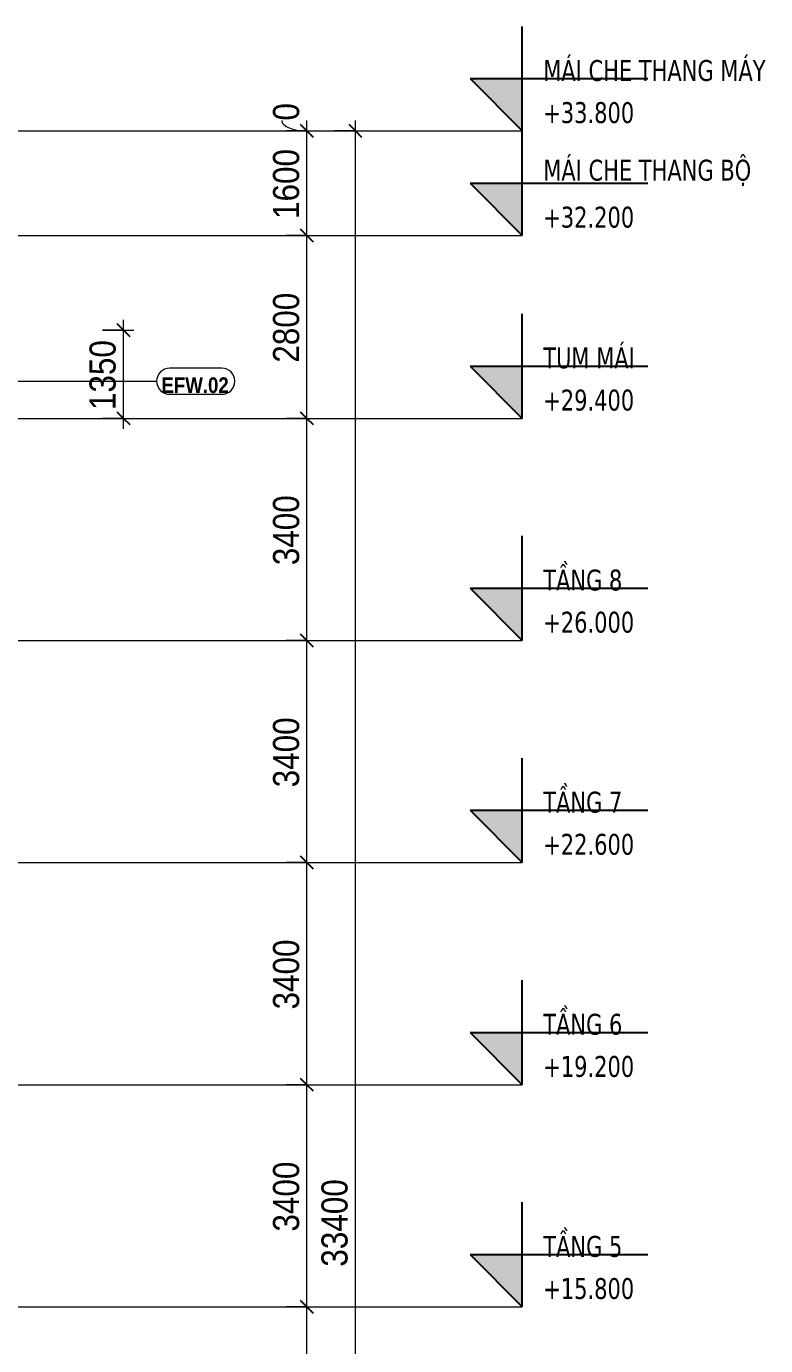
# Model space of a CAD drawing. Header units: millimetres. Extents: x -134153 to 99383, y -5233 to 35400.
# Drawn here: x -33315 to -22000, y 15206 to 35400 of the extents above; entities that cross this region are included whole.
import ezdxf

# ---------------------------------------------------------------- set-up
doc = ezdxf.new("R2010")
doc.units = ezdxf.units.MM
doc.linetypes.add('Centre', pattern=[31.75, 6.35, -4.7625, 15.875, -4.7625])
for name, color, linetype, lineweight in [('A-ANNO-DIMS', 211, 'Continuous', 9), ('A-ANNO-DIMS-160', 211, 'Continuous', 9), ('A-FLOR-LEVL', 51, 'Continuous', 9), ('A-FLOR-LEVL-1', 51, 'Continuous', 25), ('A-FLOR-LEVL-2', 51, 'Centre', 9), ('A-WALL-IDEN', 211, 'Continuous', 9)]:
    doc.layers.add(name, color=color, linetype=linetype, lineweight=lineweight)
doc.styles.add('Arial_B', font='arialbd_0.ttf', dxfattribs={"width": 0.85, "height": 240})
doc.styles.add('Tahoma_B', font='tahomabd_0.ttf', dxfattribs={"width": 0.85, "height": 320})
doc.styles.add('UTM Avo', font='UTM Avo.ttf', dxfattribs={"width": 0.9, "height": 400})
doc.dimstyles.new('1_Dim_chi_tiet_2_5', dxfattribs={"dimscale": 304.8, "dimtxt": 399.720379, "dimasz": 0.629921, "dimexe": 0.524934, "dimexo": 0.0625, "dimgap": 0.052493, "dimtad": 1, "dimdec": 0, "dimrnd": 5, "dimzin": 0, "dimdsep": 46, "dimtxsty": 'UTM Avo', "dimblk1": 'OBLIQUE', "dimblk2": 'OBLIQUE', "dimsah": 1, "dimcen": 0.09, "dimdle": 0.524934, "dimazin": 0, "dimtfac": 1, "dimtdec": 4, "dimtix": 1, "dimtmove": 0, "dimatfit": 3, "dimfxl": 1.049869, "dimfxlon": 1, "dimtvp": 1, "dimtolj": 1, "dimtzin": 0, "dimarcsym": 2})
doc.dimstyles.new('1_Dim_chi_tiet_2_5_1', dxfattribs={"dimscale": 304.8, "dimtxt": 399.720379, "dimasz": 0.629921, "dimexe": 0.524934, "dimexo": 0.0625, "dimgap": 0.052493, "dimtad": 1, "dimdec": 0, "dimrnd": 5, "dimzin": 0, "dimdsep": 46, "dimtxsty": 'UTM Avo', "dimblk1": 'OBLIQUE', "dimblk2": 'OBLIQUE', "dimsah": 1, "dimcen": 0.09, "dimdle": 0.524934, "dimazin": 0, "dimtfac": 1, "dimtdec": 4, "dimtix": 1, "dimtmove": 1, "dimatfit": 3, "dimfxl": 1.049869, "dimfxlon": 1, "dimtvp": 1, "dimtolj": 1, "dimtzin": 0, "dimarcsym": 2})

# ---------------------------------------------------------------- blocks, each defined once
blk = doc.blocks.new('Level - CAO ĐỘ LEVEL-350587-TKCS_MẶT ĐỨNG HƯỚNG BẮC')
at = {"layer": 'A-FLOR-LEVL'}
blk.add_hatch(color=256, dxfattribs=at).paths.add_polyline_path([(-25724, 3000), (-25724, 2200), (-26524, 3000)])
at = {"layer": 'A-FLOR-LEVL-1'}
for p, q in [((-25724, 2200), (-25724, 3800)), ((-26524, 3000), (-25724, 2200)), ((-26524, 3000), (-23804, 3000))]:
    blk.add_line(p, q, dxfattribs=at)
blk = doc.blocks.new('CTL_WALL TAG NO MARK - 10-2062273-TKCS_MẶT ĐỨNG HƯỚNG BẮC')
at = {"layer": 'A-WALL-IDEN'}
for p, q in [((-129344, 30330), (-130141, 30330)), ((-130141, 29930), (-129344, 29930))]:
    blk.add_line(p, q, dxfattribs=at)
for centre, start, end in [((-130141, 30130), 90, 270), ((-129344, 30130), 270, 90)]:
    blk.add_arc(centre, 200, start, end, dxfattribs=at)
blk = doc.blocks.new('DIMBLOCK5-TKCS_MẶT ĐỨNG HƯỚNG BẮC')
at = {"layer": 'A-ANNO-DIMS-160'}
for p, q in [((-29341, 15800), (-28861, 15800)), ((-29021, 15800), (-29341, 15800)), ((-29021, 12400), (-29021, 15800)), ((-29341, 12400), (-28861, 12400)), ((-29021, 12400), (-29341, 12400))]:
    blk.add_line(p, q, dxfattribs=at)
at = {"layer": 'A-ANNO-DIMS-160', "lineweight": 25}
for p, q in [((-29021, 15800), (-29117, 15896)), ((-29021, 15800), (-28925, 15704)), ((-29021, 12400), (-29117, 12496)), ((-29021, 12400), (-28925, 12304))]:
    blk.add_line(p, q, dxfattribs=at)
at = {"layer": 'A-ANNO-DIMS-160', "color": 0, "insert": (-29540, 13552), "char_height": 400, "width": 1314.64, "attachment_point": 1, "rotation": 90, "line_spacing_factor": 1.110334, "style": 'UTM Avo'}
blk.add_mtext('3400', dxfattribs=at)
blk = doc.blocks.new('_Oblique')
at = {"color": 0, "linetype": 'ByBlock', "lineweight": -2}
blk.add_line((-0.5, -0.5), (0.5, 0.5), dxfattribs=at)
blk = doc.blocks.new('DIMBLOCK6-TKCS_MẶT ĐỨNG HƯỚNG BẮC')
at = {"layer": 'A-ANNO-DIMS-160'}
for p, q in [((-29341, 19200), (-28861, 19200)), ((-29021, 19200), (-29341, 19200)), ((-29021, 15800), (-29021, 19200)), ((-29341, 15800), (-28861, 15800)), ((-29021, 15800), (-29341, 15800))]:
    blk.add_line(p, q, dxfattribs=at)
at = {"layer": 'A-ANNO-DIMS-160', "lineweight": 25}
for p, q in [((-29021, 19200), (-29117, 19296)), ((-29021, 19200), (-28925, 19104)), ((-29021, 15800), (-29117, 15896)), ((-29021, 15800), (-28925, 15704))]:
    blk.add_line(p, q, dxfattribs=at)
at = {"layer": 'A-ANNO-DIMS-160', "color": 0, "insert": (-29540, 16952), "char_height": 400, "width": 1314.64, "attachment_point": 1, "rotation": 90, "line_spacing_factor": 1.110334, "style": 'UTM Avo'}
blk.add_mtext('3400', dxfattribs=at)
blk = doc.blocks.new('DIMBLOCK7-TKCS_MẶT ĐỨNG HƯỚNG BẮC')
at = {"layer": 'A-ANNO-DIMS-160', "lineweight": 25}
for p, q in [((-29021, 22600), (-29117, 22696)), ((-29021, 22600), (-28925, 22504)), ((-29021, 19200), (-29117, 19296)), ((-29021, 19200), (-28925, 19104))]:
    blk.add_line(p, q, dxfattribs=at)
at = {"layer": 'A-ANNO-DIMS-160'}
for p, q in [((-29341, 22600), (-28861, 22600)), ((-29021, 22600), (-29341, 22600)), ((-29021, 19200), (-29021, 22600)), ((-29341, 19200), (-28861, 19200)), ((-29021, 19200), (-29341, 19200))]:
    blk.add_line(p, q, dxfattribs=at)
at = {"layer": 'A-ANNO-DIMS-160', "color": 0, "insert": (-29540, 20352), "char_height": 400, "width": 1314.64, "attachment_point": 1, "rotation": 90, "line_spacing_factor": 1.110334, "style": 'UTM Avo'}
blk.add_mtext('3400', dxfattribs=at)
blk = doc.blocks.new('DIMBLOCK8-TKCS_MẶT ĐỨNG HƯỚNG BẮC')
at = {"layer": 'A-ANNO-DIMS-160', "lineweight": 25}
for p, q in [((-29021, 26000), (-29117, 26096)), ((-29021, 26000), (-28925, 25904)), ((-29021, 22600), (-29117, 22696)), ((-29021, 22600), (-28925, 22504))]:
    blk.add_line(p, q, dxfattribs=at)
at = {"layer": 'A-ANNO-DIMS-160'}
for p, q in [((-29341, 26000), (-28861, 26000)), ((-29021, 26000), (-29341, 26000)), ((-29021, 22600), (-29021, 26000)), ((-29341, 22600), (-28861, 22600)), ((-29021, 22600), (-29341, 22600))]:
    blk.add_line(p, q, dxfattribs=at)
at = {"layer": 'A-ANNO-DIMS-160', "color": 0, "insert": (-29540, 23752), "char_height": 400, "width": 1314.64, "attachment_point": 1, "rotation": 90, "line_spacing_factor": 1.110334, "style": 'UTM Avo'}
blk.add_mtext('3400', dxfattribs=at)
blk = doc.blocks.new('DIMBLOCK9-TKCS_MẶT ĐỨNG HƯỚNG BẮC')
at = {"layer": 'A-ANNO-DIMS-160', "lineweight": 25}
for p, q in [((-29021, 29400), (-29117, 29496)), ((-29021, 29400), (-28925, 29304)), ((-29021, 26000), (-29117, 26096)), ((-29021, 26000), (-28925, 25904))]:
    blk.add_line(p, q, dxfattribs=at)
at = {"layer": 'A-ANNO-DIMS-160'}
for p, q in [((-29341, 29400), (-28861, 29400)), ((-29021, 29400), (-29341, 29400)), ((-29021, 26000), (-29021, 29400)), ((-29341, 26000), (-28861, 26000)), ((-29021, 26000), (-29341, 26000))]:
    blk.add_line(p, q, dxfattribs=at)
at = {"layer": 'A-ANNO-DIMS-160', "color": 0, "insert": (-29540, 27152), "char_height": 400, "width": 1314.64, "attachment_point": 1, "rotation": 90, "line_spacing_factor": 1.110334, "style": 'UTM Avo'}
blk.add_mtext('3400', dxfattribs=at)
blk = doc.blocks.new('DIMBLOCK10-TKCS_MẶT ĐỨNG HƯỚNG BẮC')
at = {"layer": 'A-ANNO-DIMS-160'}
for p, q in [((-29341, 32200), (-28861, 32200)), ((-29021, 32200), (-29341, 32200)), ((-29021, 29400), (-29021, 32200)), ((-29341, 29400), (-28861, 29400)), ((-29021, 29400), (-29341, 29400))]:
    blk.add_line(p, q, dxfattribs=at)
at = {"layer": 'A-ANNO-DIMS-160', "lineweight": 25}
for p, q in [((-29021, 32200), (-29117, 32296)), ((-29021, 32200), (-28925, 32104)), ((-29021, 29400), (-29117, 29496)), ((-29021, 29400), (-28925, 29304))]:
    blk.add_line(p, q, dxfattribs=at)
at = {"layer": 'A-ANNO-DIMS-160', "color": 0, "insert": (-29540, 30252), "char_height": 400, "width": 1314.64, "attachment_point": 1, "rotation": 90, "line_spacing_factor": 1.110334, "style": 'UTM Avo'}
blk.add_mtext('2800', dxfattribs=at)
blk = doc.blocks.new('DIMBLOCK11-TKCS_MẶT ĐỨNG HƯỚNG BẮC')
at = {"layer": 'A-ANNO-DIMS-160'}
for p, q in [((-29341, 33800), (-28861, 33800)), ((-29021, 33800), (-29341, 33800)), ((-29021, 32200), (-29021, 33800)), ((-29341, 32200), (-28861, 32200)), ((-29021, 32200), (-29341, 32200))]:
    blk.add_line(p, q, dxfattribs=at)
at = {"layer": 'A-ANNO-DIMS-160', "lineweight": 25}
for p, q in [((-29021, 33800), (-29117, 33896)), ((-29021, 33800), (-28925, 33704)), ((-29021, 32200), (-29117, 32296)), ((-29021, 32200), (-28925, 32104))]:
    blk.add_line(p, q, dxfattribs=at)
at = {"layer": 'A-ANNO-DIMS-160', "color": 0, "insert": (-29540, 32452), "char_height": 400, "width": 1314.64, "attachment_point": 1, "rotation": 90, "line_spacing_factor": 1.110334, "style": 'UTM Avo'}
blk.add_mtext('1600', dxfattribs=at)
blk = doc.blocks.new('DIMBLOCK12-TKCS_MẶT ĐỨNG HƯỚNG BẮC')
at = {"layer": 'A-ANNO-DIMS-160'}
for p, q in [((-29021, 33800), (-29021, 33960)), ((-29341, 33800), (-28861, 33800)), ((-29021, 33800), (-29341, 33800)), ((-29341, 33800), (-28861, 33800)), ((-29021, 33800), (-29341, 33800))]:
    blk.add_line(p, q, dxfattribs=at)
at = {"layer": 'A-ANNO-DIMS-160', "lineweight": 25}
for q in [(-29117, 33896), (-29117, 33896), (-28925, 33704), (-28925, 33704)]:
    blk.add_line((-29021, 33800), q, dxfattribs=at)
at = {"layer": 'A-ANNO-DIMS-160'}
blk.add_ellipse((-29021, 33958), major_axis=(386, 0), ratio=0.409072, start_param=3.141593, end_param=4.712389, dxfattribs=at)
at = {"layer": 'A-ANNO-DIMS-160', "color": 0, "insert": (-29540, 33958), "char_height": 400, "width": 328.66, "attachment_point": 1, "rotation": 90, "line_spacing_factor": 1.110334, "style": 'UTM Avo'}
blk.add_mtext('0', dxfattribs=at)
blk = doc.blocks.new('DIMBLOCK13-TKCS_MẶT ĐỨNG HƯỚNG BẮC')
at = {"layer": 'A-ANNO-DIMS-160'}
for p, q in [((-28279, 240), (-28279, 33960)), ((-28599, 33800), (-28119, 33800)), ((-28279, 33800), (-28599, 33800)), ((-28599, 400), (-28119, 400)), ((-28279, 400), (-28599, 400))]:
    blk.add_line(p, q, dxfattribs=at)
at = {"layer": 'A-ANNO-DIMS-160', "lineweight": 25}
for p, q in [((-28279, 33800), (-28375, 33896)), ((-28279, 33800), (-28183, 33704)), ((-28279, 400), (-28375, 496)), ((-28279, 400), (-28183, 304))]:
    blk.add_line(p, q, dxfattribs=at)
at = {"layer": 'A-ANNO-DIMS-160', "color": 0, "insert": (-28799, 16415), "char_height": 400, "width": 1643.29, "attachment_point": 1, "rotation": 90, "line_spacing_factor": 1.110334, "style": 'UTM Avo'}
blk.add_mtext('33400', dxfattribs=at)
blk = doc.blocks.new('DIMBLOCK14-TKCS_MẶT ĐỨNG HƯỚNG BẮC')
at = {"layer": 'A-ANNO-DIMS-160'}
for p, q in [((-31829, 29240), (-31829, 30910)), ((-32149, 30750), (-31669, 30750)), ((-31829, 30750), (-32149, 30750)), ((-32149, 29400), (-31669, 29400)), ((-31829, 29400), (-32149, 29400))]:
    blk.add_line(p, q, dxfattribs=at)
at = {"layer": 'A-ANNO-DIMS-160', "lineweight": 25}
for p, q in [((-31829, 30750), (-31925, 30846)), ((-31829, 30750), (-31733, 30654)), ((-31829, 29400), (-31925, 29496)), ((-31829, 29400), (-31733, 29304))]:
    blk.add_line(p, q, dxfattribs=at)
at = {"layer": 'A-ANNO-DIMS-160', "color": 0, "insert": (-32349, 29527), "char_height": 400, "width": 1314.64, "attachment_point": 1, "rotation": 90, "line_spacing_factor": 1.110334, "style": 'UTM Avo'}
blk.add_mtext('1350', dxfattribs=at)

msp = doc.modelspace()

# ---------------------------------------------------------------- linework, layer by layer
at = {"layer": 'A-FLOR-LEVL-2'}
for p, q in [((-134152.6, 33800), (-25724.3, 33800)), ((-134152.6, 32200), (-25724.3, 32200)), ((-134152.6, 29400), (-25724.3, 29400)), ((-134152.6, 26000), (-25724.3, 26000)), ((-134152.6, 22600), (-25724.3, 22600)), ((-134152.6, 19200), (-25724.3, 19200)), ((-134152.6, 15800), (-25724.3, 15800))]:
    msp.add_line(p, q, dxfattribs=at)
at = {"layer": 'A-WALL-IDEN'}
msp.add_line((-33811, 29969.5), (-31321.4, 29968), dxfattribs=at)

# ---------------------------------------------------------------- block references
at = {"layer": 'A-FLOR-LEVL-1'}
for p in [(0, 31600), (0, 30000), (0, 27200), (0, 23800), (0, 20400), (0, 17000), (0, 13600)]:
    msp.add_blockref('Level - CAO ĐỘ LEVEL-350587-TKCS_MẶT ĐỨNG HƯỚNG BẮC', p, dxfattribs=at)
at = {"layer": 'A-WALL-IDEN'}
msp.add_blockref('CTL_WALL TAG NO MARK - 10-2062273-TKCS_MẶT ĐỨNG HƯỚNG BẮC', (99019.8, -161.7), dxfattribs=at)

# ---------------------------------------------------------------- texts
at = {"layer": 'A-FLOR-LEVL', "char_height": 320, "line_spacing_factor": 0.996129, "style": 'Tahoma_B'}
for s, insert, width, attachment_point in [('\\pt1632,3264,4896,6528,8160,9792,11424,13056,14688,16320,17952,19584,21216,22848,24480,26112,27744,29376,31008,32640,34272,35904,37536,39168,40800,42432,44064,45696,47328,48960,50592,52224;MÁI CHE THANG MÁY', (-25403.4, 34558.9), 4183.36, 7), ('\\pt680,1360,2040,2720,3400,4080,4760,5440,6120,6800,7480,8160,8840,9520,10200,10880,11560,12240,12920,13600,14280,14960,15640,16320,17000,17680,18360,19040,19720,20400,21080,21760;+33.800', (-25403.4, 34240.1), 1655.12, 1), ('\\pt1632,3264,4896,6528,8160,9792,11424,13056,14688,16320,17952,19584,21216,22848,24480,26112,27744,29376,31008,32640,34272,35904,37536,39168,40800,42432,44064,45696,47328,48960,50592,52224;MÁI CHE THANG BỘ', (-25403.4, 32958.9), 3886.88, 7), ('\\pt680,1360,2040,2720,3400,4080,4760,5440,6120,6800,7480,8160,8840,9520,10200,10880,11560,12240,12920,13600,14280,14960,15640,16320,17000,17680,18360,19040,19720,20400,21080,21760;+32.200', (-25403.4, 32640.1), 1655.12, 1), ('\\pt1632,3264,4896,6528,8160,9792,11424,13056,14688,16320,17952,19584,21216,22848,24480,26112,27744,29376,31008,32640,34272,35904,37536,39168,40800,42432,44064,45696,47328,48960,50592,52224;TUM MÁI', (-25403.4, 30158.9), 1781.6, 7), ('\\pt680,1360,2040,2720,3400,4080,4760,5440,6120,6800,7480,8160,8840,9520,10200,10880,11560,12240,12920,13600,14280,14960,15640,16320,17000,17680,18360,19040,19720,20400,21080,21760;+29.400', (-25403.4, 29840.1), 1655.12, 1), ('\\pt1632,3264,4896,6528,8160,9792,11424,13056,14688,16320,17952,19584,21216,22848,24480,26112,27744,29376,31008,32640,34272,35904,37536,39168,40800,42432,44064,45696,47328,48960,50592,52224;TẦNG 8', (-25403.4, 26758.9), 1448.4, 7), ('\\pt680,1360,2040,2720,3400,4080,4760,5440,6120,6800,7480,8160,8840,9520,10200,10880,11560,12240,12920,13600,14280,14960,15640,16320,17000,17680,18360,19040,19720,20400,21080,21760;+26.000', (-25403.4, 26440.1), 1655.12, 1), ('\\pt1632,3264,4896,6528,8160,9792,11424,13056,14688,16320,17952,19584,21216,22848,24480,26112,27744,29376,31008,32640,34272,35904,37536,39168,40800,42432,44064,45696,47328,48960,50592,52224;TẦNG 7', (-25403.4, 23358.9), 1448.4, 7), ('\\pt680,1360,2040,2720,3400,4080,4760,5440,6120,6800,7480,8160,8840,9520,10200,10880,11560,12240,12920,13600,14280,14960,15640,16320,17000,17680,18360,19040,19720,20400,21080,21760;+22.600', (-25403.4, 23040.1), 1655.12, 1), ('\\pt1632,3264,4896,6528,8160,9792,11424,13056,14688,16320,17952,19584,21216,22848,24480,26112,27744,29376,31008,32640,34272,35904,37536,39168,40800,42432,44064,45696,47328,48960,50592,52224;TẦNG 6', (-25403.4, 19958.9), 1448.4, 7), ('\\pt680,1360,2040,2720,3400,4080,4760,5440,6120,6800,7480,8160,8840,9520,10200,10880,11560,12240,12920,13600,14280,14960,15640,16320,17000,17680,18360,19040,19720,20400,21080,21760;+19.200', (-25403.4, 19640.1), 1655.12, 1), ('\\pt1632,3264,4896,6528,8160,9792,11424,13056,14688,16320,17952,19584,21216,22848,24480,26112,27744,29376,31008,32640,34272,35904,37536,39168,40800,42432,44064,45696,47328,48960,50592,52224;TẦNG 5', (-25403.4, 16558.9), 1448.4, 7), ('\\pt680,1360,2040,2720,3400,4080,4760,5440,6120,6800,7480,8160,8840,9520,10200,10880,11560,12240,12920,13600,14280,14960,15640,16320,17000,17680,18360,19040,19720,20400,21080,21760;+15.800', (-25403.4, 16240.1), 1655.12, 1)]:
    msp.add_mtext(s, dxfattribs=dict(at, insert=insert, width=width, attachment_point=attachment_point))
at = {"layer": 'A-WALL-IDEN', "insert": (-30732.6, 29906.1), "char_height": 240, "width": 1062.16, "attachment_point": 5, "line_spacing_factor": 0.936439, "style": 'Arial_B'}
msp.add_mtext('\\pt6.7992,13.6008,20.4,27.1992,34.0008,40.8,47.5992,54.4008,61.2,67.9992,74.8008,81.6,88.3992,95.2008,102,108.7992,115.6008,122.4,129.1992,136.0008,142.8,149.5992,156.4008,163.2,169.9992,176.8008,183.6,190.3992,197.2008,204,210.7992,217.6008;EFW.02', dxfattribs=at)

# ---------------------------------------------------------------- dimensions: what is measured, and where the dimension line sits
at = {"layer": 'A-ANNO-DIMS'}
dim = msp.add_linear_dim(base=(-29340.6162098, 33800), p1=(-29340.6162098, 33800), p2=(-29340.6162098, 33800), dimstyle='1_Dim_chi_tiet_2_5_1', override={"dimpost": '<>', "dimfxl": 0}, dxfattribs=at)
dim.commit()
dim.dimension.update_dxf_attribs({"geometry": 'DIMBLOCK12-TKCS_MẶT ĐỨNG HƯỚNG BẮC', "text_midpoint": (-29273.5807526, 34122.2770702), "dimtype": 160, "text_rotation": 90})
for base, p1, p2, override, picture, middle in [((-28279.5, 33800), (-28599.5, 400), (-28599.5, 33800), {"dimpost": '<>', "dimfxl": 33400}, 'DIMBLOCK13-TKCS_MẶT ĐỨNG HƯỚNG BẮC', (-28502.5, 17100)), ((-29020.6, 33800), (-29340.6, 32200), (-29340.6, 33800), {"dimpost": '<>', "dimfxl": 1600}, 'DIMBLOCK11-TKCS_MẶT ĐỨNG HƯỚNG BẮC', (-29243.6, 33000)), ((-29020.6, 32200), (-29340.6, 29400), (-29340.6, 32200), {"dimpost": '<>', "dimfxl": 2800}, 'DIMBLOCK10-TKCS_MẶT ĐỨNG HƯỚNG BẮC', (-29243.6, 30800)), ((-31829.1, 30750), (-32149.1, 29400), (-32149.1, 30750), {"dimpost": '<>', "dimfxl": 1350}, 'DIMBLOCK14-TKCS_MẶT ĐỨNG HƯỚNG BẮC', (-32052.1, 30075)), ((-29020.6, 29400), (-29340.6, 26000), (-29340.6, 29400), {"dimpost": '<>', "dimfxl": 3400}, 'DIMBLOCK9-TKCS_MẶT ĐỨNG HƯỚNG BẮC', (-29243.6, 27700)), ((-29020.6, 26000), (-29340.6, 22600), (-29340.6, 26000), {"dimpost": '<>', "dimfxl": 3400}, 'DIMBLOCK8-TKCS_MẶT ĐỨNG HƯỚNG BẮC', (-29243.6, 24300)), ((-29020.6, 22600), (-29340.6, 19200), (-29340.6, 22600), {"dimpost": '<>', "dimfxl": 3400}, 'DIMBLOCK7-TKCS_MẶT ĐỨNG HƯỚNG BẮC', (-29243.6, 20900)), ((-29020.6, 19200), (-29340.6, 15800), (-29340.6, 19200), {"dimpost": '<>', "dimfxl": 3400}, 'DIMBLOCK6-TKCS_MẶT ĐỨNG HƯỚNG BẮC', (-29243.6, 17500)), ((-29020.6, 15800), (-29340.6, 12400), (-29340.6, 15800), {"dimpost": '<>', "dimfxl": 3400}, 'DIMBLOCK5-TKCS_MẶT ĐỨNG HƯỚNG BẮC', (-29243.6, 14100))]:
    dim = msp.add_linear_dim(base=base, p1=p1, p2=p2, angle=90, dimstyle='1_Dim_chi_tiet_2_5', override=override, dxfattribs=at)
    dim.commit()
    dim.dimension.update_dxf_attribs({"geometry": picture, "text_midpoint": middle})

doc.saveas('drawing.dxf')
